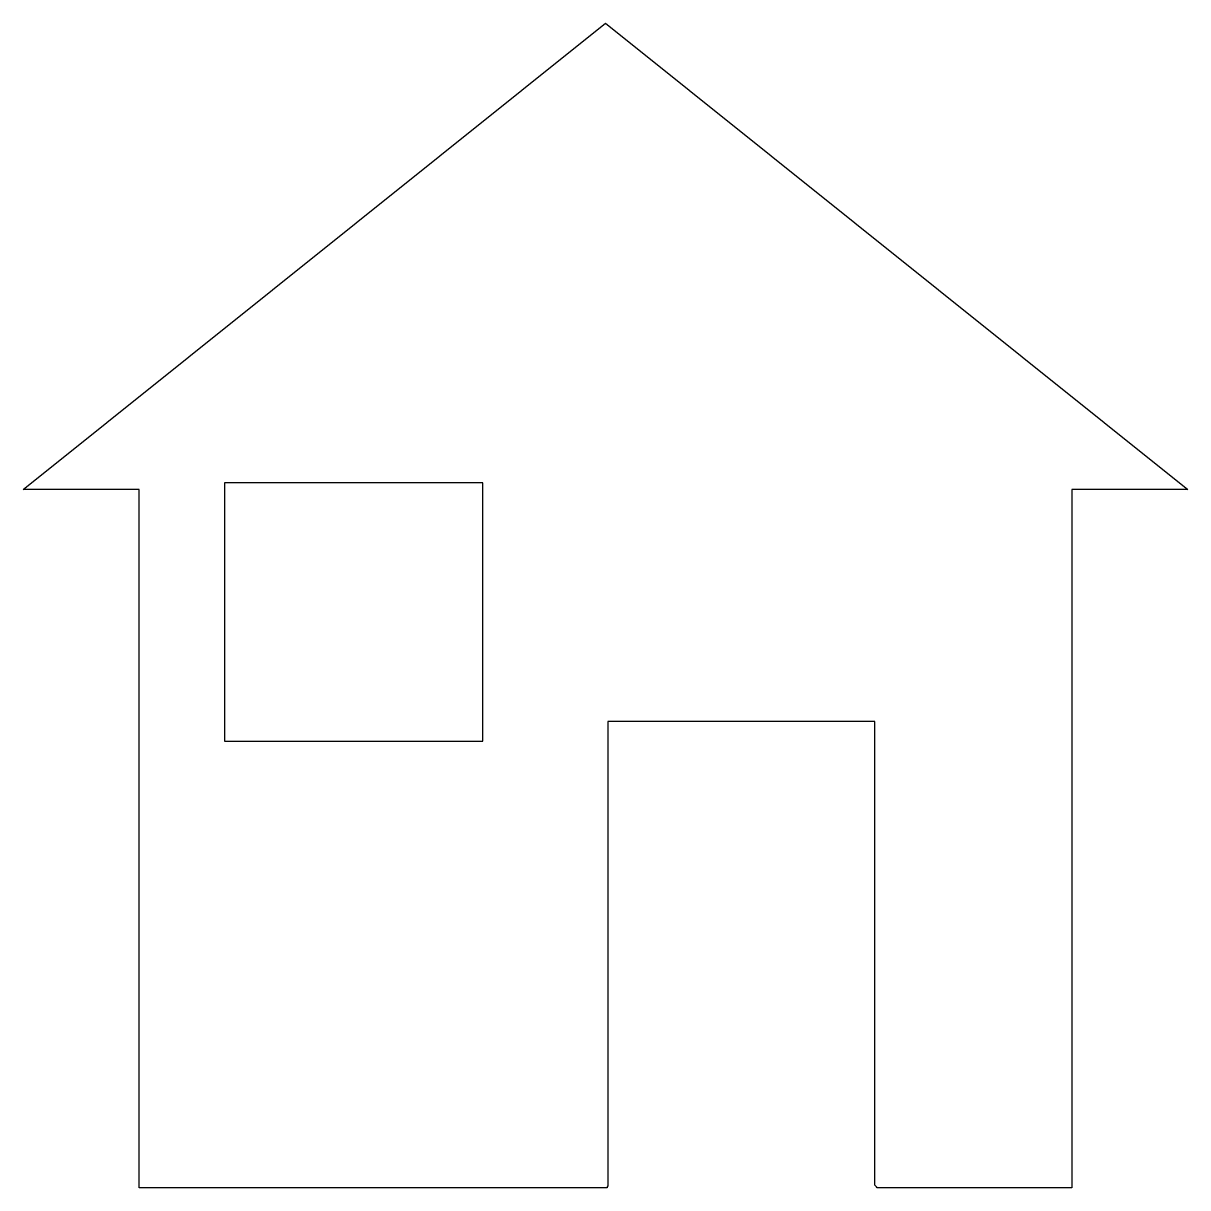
# Model space of a CAD drawing. Header units: centimetres. Extents: x -9.5 to 9.5, y -9.5 to 9.5.
import ezdxf

# ---------------------------------------------------------------- set-up
doc = ezdxf.new("R2010")
doc.units = ezdxf.units.CM
doc.header["$MEASUREMENT"] = 0
doc.layers.add('Camada 1', color=7, linetype='Continuous')

msp = doc.modelspace()

# ---------------------------------------------------------------- linework, layer by layer
at = {"layer": 'Camada 1'}
for points, knots in [([(0, 9.51071), (0, 9.51071), (-9.51069, 1.895), (-9.51069, 1.895), (-9.51069, 1.895), (-9.51069, 1.895), (-7.61569, 1.895), (-7.61569, 1.895), (-7.61569, 1.895), (-7.61569, 1.895), (-7.61569, -9.51071), (-7.61569, -9.51071), (-7.61569, -9.51071), (-7.61569, -9.51071), (0.02476, -9.51071), (0.02476, -9.51071), (0.02476, -9.51071), (0.02717, -9.50047), (0.03085, -9.49042), (0.03577, -9.48073), (0.03577, -9.48073), (0.03577, -9.48073), (0.03577, -1.895), (0.03577, -1.895), (0.03577, -1.895), (0.03577, -1.895), (4.39782, -1.895), (4.39782, -1.895), (4.39782, -1.895), (4.39782, -1.895), (4.39782, -9.46997), (4.39782, -9.46997), (4.39782, -9.46997), (4.41396, -9.48053), (4.42674, -9.49458), (4.43592, -9.51072), (4.43592, -9.51072), (4.43592, -9.51072), (7.61574, -9.51071), (7.61574, -9.51071), (7.61574, -9.51071), (7.61574, -9.51071), (7.61574, 1.895), (7.61574, 1.895), (7.61574, 1.895), (7.61574, 1.895), (9.51071, 1.895), (9.51071, 1.895), (9.51071, 1.895), (9.51071, 1.895), (0, 9.51071), (0, 9.51071)], [0, 0, 0, 0, 0.07142857, 0.07142857, 0.07142857, 0.07142857, 0.14285714, 0.14285714, 0.14285714, 0.14285714, 0.21428571, 0.21428571, 0.21428571, 0.21428571, 0.28571429, 0.28571429, 0.28571429, 0.28571429, 0.35714286, 0.35714286, 0.35714286, 0.35714286, 0.42857143, 0.42857143, 0.42857143, 0.42857143, 0.5, 0.5, 0.5, 0.5, 0.57142857, 0.57142857, 0.57142857, 0.57142857, 0.64285714, 0.64285714, 0.64285714, 0.64285714, 0.71428571, 0.71428571, 0.71428571, 0.71428571, 0.78571429, 0.78571429, 0.78571429, 0.78571429, 0.85714286, 0.85714286, 0.85714286, 0.85714286, 1, 1, 1, 1]), ([(-2.00226, -2.21676), (-2.00226, -2.21676), (-6.22128, -2.21676), (-6.22128, -2.21676), (-6.22128, -2.21676), (-6.22128, -2.21676), (-6.22128, 2.00226), (-6.22128, 2.00226), (-6.22128, 2.00226), (-6.22128, 2.00226), (-2.00226, 2.00226), (-2.00226, 2.00226), (-2.00226, 2.00226), (-2.00226, 2.00226), (-2.00226, -2.21676), (-2.00226, -2.21676)], [0, 0, 0, 0, 0.2, 0.2, 0.2, 0.2, 0.4, 0.4, 0.4, 0.4, 0.6, 0.6, 0.6, 0.6, 1, 1, 1, 1])]:
    msp.add_open_spline(points, degree=3, knots=knots, dxfattribs=at)

doc.saveas('drawing.dxf')
